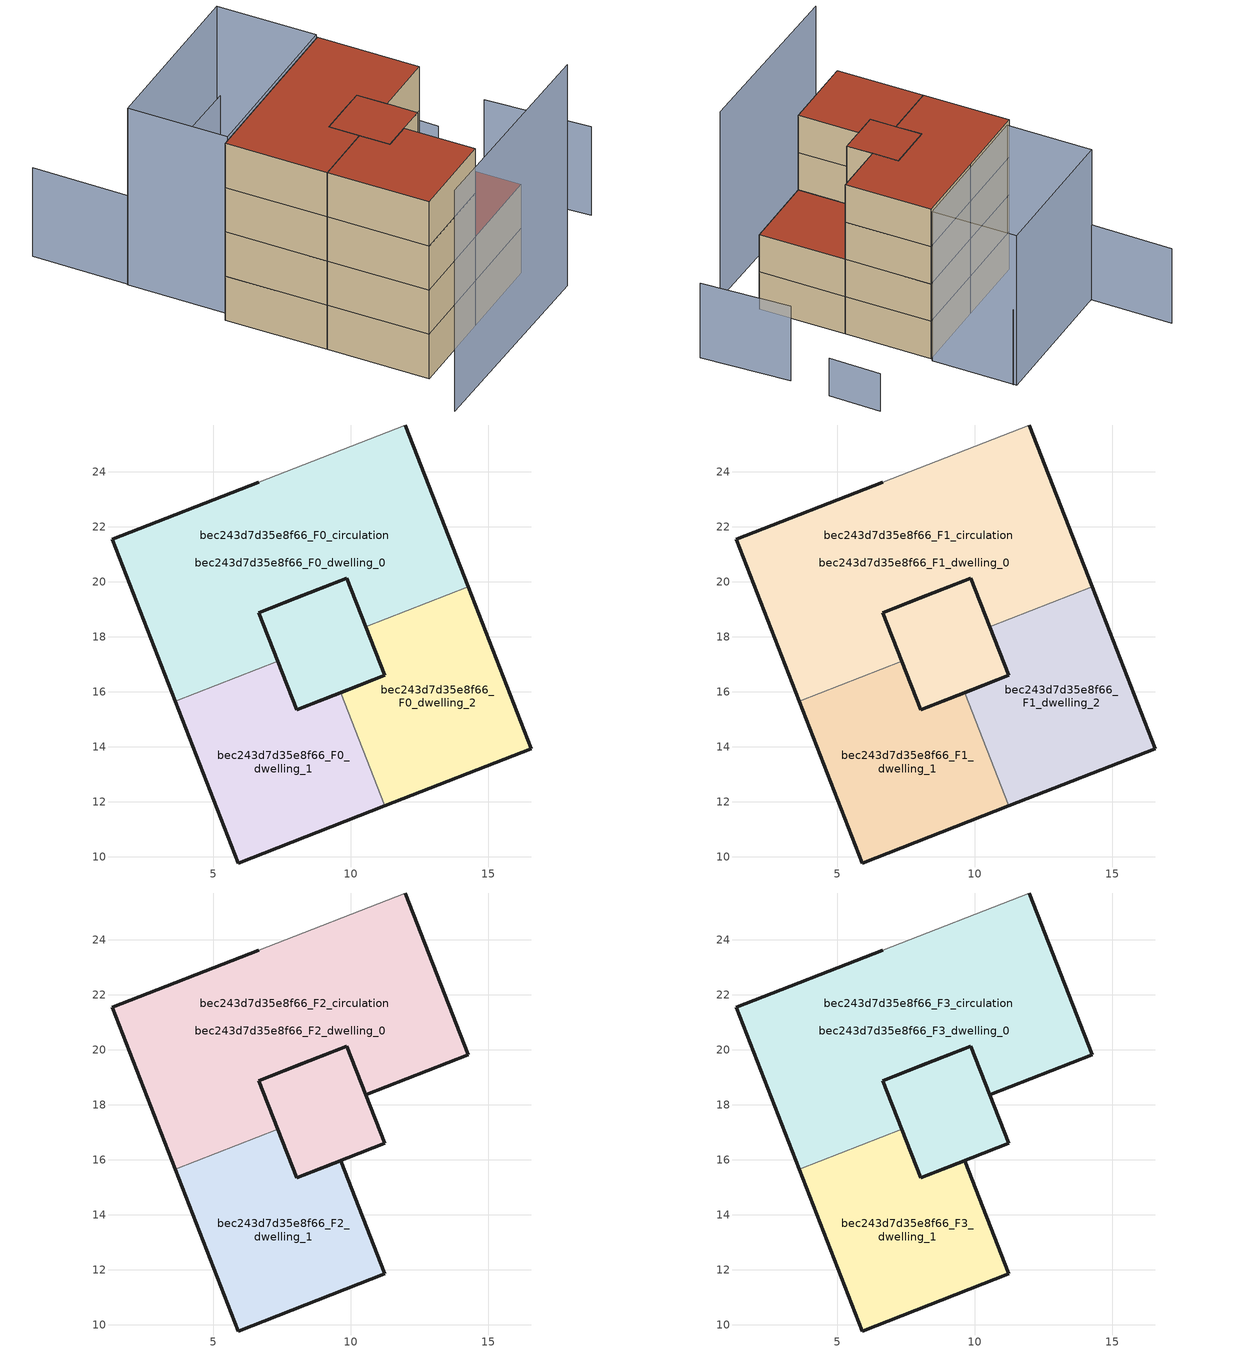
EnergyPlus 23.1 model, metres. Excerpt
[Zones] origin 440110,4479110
bec243d7d35e8f66_F0_dwelling_0
 floor ground (EU_floor_Construction): 9.85,20.13 10.54,18.36 11.23,16.6 8.03,15.35 7.34,17.12 6.65,18.88 8.25,19.51 z0; 11.98,25.71 14.28,19.82 10.54,18.36 9.85,20.13 6.65,18.88 7.34,17.12 3.61,15.66 1.31,21.55 6.65,23.63 z0
 wall outside (EU_wall_Construction): 14.28,19.82 11.98,25.71 / 6.65,23.63 1.31,21.55 3.61,15.66 / 7.34,17.12 6.65,18.88 8.25,19.51 9.85,20.13 10.54,18.36 z0:3
 wall adiabatic (EU_wall_Construction): 11.98,25.71 6.65,23.63 z0:3
 wall to bec243d7d35e8f66_F0_dwelling_2 (EU_wall_Construction): 10.54,18.36 14.28,19.82 z0:3
 wall to bec243d7d35e8f66_F0_dwelling_1 (EU_wall_Construction): 3.61,15.66 7.34,17.12 z0:3
bec243d7d35e8f66_F0_dwelling_1
 floor ground (EU_floor_Construction): 9.63,15.97 11.23,11.85 5.9,9.77 3.61,15.66 7.34,17.12 8.03,15.35 z0
 wall outside (EU_wall_Construction): 3.61,15.66 5.9,9.77 11.23,11.85 / 9.63,15.97 8.03,15.35 7.34,17.12 z0:3
 wall to bec243d7d35e8f66_F0_dwelling_2 (EU_wall_Construction): 11.23,11.85 9.63,15.97 z0:3
bec243d7d35e8f66_F0_dwelling_2
 floor ground (EU_floor_Construction): 14.28,19.82 16.57,13.93 11.23,11.85 9.63,15.97 11.23,16.6 10.54,18.36 z0
 wall outside (EU_wall_Construction): 11.23,11.85 16.57,13.93 14.28,19.82 / 10.54,18.36 11.23,16.6 9.63,15.97 z0:3
bec243d7d35e8f66_F0_circulation
 floor ground (EU_floor_Construction): 9.85,20.13 10.54,18.36 11.23,16.6 8.03,15.35 7.34,17.12 6.65,18.88 8.25,19.51 z0; 11.98,25.71 14.28,19.82 10.54,18.36 9.85,20.13 6.65,18.88 7.34,17.12 3.61,15.66 1.31,21.55 6.65,23.63 z0
 wall outside (EU_wall_Construction): 8.03,15.35 11.23,16.6 9.85,20.13 6.65,18.88 8.03,15.35 z0:3
bec243d7d35e8f66_F1_dwelling_0
 floor outside (EU_floor_Construction): 11.98,25.71 14.28,19.82 10.54,18.36 9.85,20.13 6.65,18.88 7.34,17.12 3.61,15.66 1.31,21.55 6.65,23.63 z3; 9.85,20.13 10.54,18.36 11.23,16.6 8.03,15.35 7.34,17.12 6.65,18.88 8.25,19.51 z3
 wall outside (EU_wall_Construction): 14.28,19.82 11.98,25.71 / 6.65,23.63 1.31,21.55 3.61,15.66 / 7.34,17.12 6.65,18.88 8.25,19.51 9.85,20.13 10.54,18.36 z3:6
 wall adiabatic (EU_wall_Construction): 11.98,25.71 6.65,23.63 z3:6
 wall to bec243d7d35e8f66_F1_dwelling_2 (EU_wall_Construction): 10.54,18.36 14.28,19.82 z3:6
 wall to bec243d7d35e8f66_F1_dwelling_1 (EU_wall_Construction): 3.61,15.66 7.34,17.12 z3:6
bec243d7d35e8f66_F1_dwelling_1
 floor to bec243d7d35e8f66_F0_dwelling_1 (EU_floor_Construction): 9.63,15.97 11.23,11.85 5.9,9.77 3.61,15.66 7.34,17.12 8.03,15.35 z3
 wall outside (EU_wall_Construction): 3.61,15.66 5.9,9.77 11.23,11.85 / 9.63,15.97 8.03,15.35 7.34,17.12 z3:6
 wall to bec243d7d35e8f66_F1_dwelling_2 (EU_wall_Construction): 11.23,11.85 9.63,15.97 z3:6
bec243d7d35e8f66_F1_dwelling_2
 floor to bec243d7d35e8f66_F0_dwelling_2 (EU_floor_Construction): 14.28,19.82 16.57,13.93 11.23,11.85 9.63,15.97 11.23,16.6 10.54,18.36 z3
 wall outside (EU_wall_Construction): 11.23,11.85 16.57,13.93 14.28,19.82 / 10.54,18.36 11.23,16.6 9.63,15.97 z3:6
 roof outside (EU_roof_Construction): 16.57,13.93 14.28,19.82 10.54,18.36 11.23,16.6 9.63,15.97 11.23,11.85 z6
bec243d7d35e8f66_F1_circulation
 floor to bec243d7d35e8f66_F0_circulation (EU_floor_Construction): 11.98,25.71 14.28,19.82 10.54,18.36 9.85,20.13 6.65,18.88 7.34,17.12 3.61,15.66 1.31,21.55 6.65,23.63 z3; 9.85,20.13 10.54,18.36 11.23,16.6 8.03,15.35 7.34,17.12 6.65,18.88 8.25,19.51 z3
 wall outside (EU_wall_Construction): 8.03,15.35 11.23,16.6 9.85,20.13 6.65,18.88 8.03,15.35 z3:6
bec243d7d35e8f66_F2_dwelling_0
 floor outside (EU_floor_Construction): 11.98,25.71 14.28,19.82 10.54,18.36 9.85,20.13 6.65,18.88 7.34,17.12 3.61,15.66 1.31,21.55 6.65,23.63 z6; 9.85,20.13 10.54,18.36 11.23,16.6 8.03,15.35 7.34,17.12 6.65,18.88 8.25,19.51 z6
 wall outside (EU_wall_Construction): 6.65,23.63 1.31,21.55 3.61,15.66 / 7.34,17.12 6.65,18.88 8.25,19.51 9.85,20.13 10.54,18.36 14.28,19.82 11.98,25.71 z6:9
 wall adiabatic (EU_wall_Construction): 11.98,25.71 6.65,23.63 z6:9
 wall to bec243d7d35e8f66_F2_dwelling_1 (EU_wall_Construction): 3.61,15.66 7.34,17.12 z6:9
bec243d7d35e8f66_F2_dwelling_1
 floor to bec243d7d35e8f66_F1_dwelling_1 (EU_floor_Construction): 9.63,15.97 11.23,11.85 5.9,9.77 3.61,15.66 7.34,17.12 8.03,15.35 z6
 wall outside (EU_wall_Construction): 3.61,15.66 5.9,9.77 11.23,11.85 9.63,15.97 8.03,15.35 7.34,17.12 z6:9
bec243d7d35e8f66_F2_circulation
 floor to bec243d7d35e8f66_F1_circulation (EU_floor_Construction): 11.98,25.71 14.28,19.82 10.54,18.36 9.85,20.13 6.65,18.88 7.34,17.12 3.61,15.66 1.31,21.55 6.65,23.63 z6; 9.85,20.13 10.54,18.36 11.23,16.6 8.03,15.35 7.34,17.12 6.65,18.88 8.25,19.51 z6
 wall outside (EU_wall_Construction): 8.03,15.35 11.23,16.6 9.85,20.13 6.65,18.88 8.03,15.35 z6:9
bec243d7d35e8f66_F3_dwelling_0
 floor outside (EU_floor_Construction): 11.98,25.71 14.28,19.82 10.54,18.36 9.85,20.13 6.65,18.88 7.34,17.12 3.61,15.66 1.31,21.55 6.65,23.63 z9; 9.85,20.13 10.54,18.36 11.23,16.6 8.03,15.35 7.34,17.12 6.65,18.88 8.25,19.51 z9
 wall outside (EU_wall_Construction): 6.65,23.63 1.31,21.55 3.61,15.66 / 7.34,17.12 6.65,18.88 8.25,19.51 9.85,20.13 10.54,18.36 14.28,19.82 11.98,25.71 z9:12
 wall adiabatic (EU_wall_Construction): 11.98,25.71 6.65,23.63 z9:12
 wall to bec243d7d35e8f66_F3_dwelling_1 (EU_wall_Construction): 3.61,15.66 7.34,17.12 z9:12
 roof outside (EU_roof_Construction): 14.28,19.82 11.98,25.71 6.65,23.63 1.31,21.55 3.61,15.66 7.34,17.12 6.65,18.88 9.85,20.13 10.54,18.36 z12; 11.23,16.6 10.54,18.36 9.85,20.13 8.25,19.51 6.65,18.88 7.34,17.12 8.03,15.35 z12
bec243d7d35e8f66_F3_dwelling_1
 floor to bec243d7d35e8f66_F2_dwelling_1 (EU_floor_Construction): 9.63,15.97 11.23,11.85 5.9,9.77 3.61,15.66 7.34,17.12 8.03,15.35 z9
 wall outside (EU_wall_Construction): 3.61,15.66 5.9,9.77 11.23,11.85 9.63,15.97 8.03,15.35 7.34,17.12 z9:12
 roof outside (EU_roof_Construction): 11.23,11.85 9.63,15.97 8.03,15.35 7.34,17.12 3.61,15.66 5.9,9.77 z12
bec243d7d35e8f66_F3_circulation
 floor to bec243d7d35e8f66_F2_circulation (EU_floor_Construction): 11.98,25.71 14.28,19.82 10.54,18.36 9.85,20.13 6.65,18.88 7.34,17.12 3.61,15.66 1.31,21.55 6.65,23.63 z9; 9.85,20.13 10.54,18.36 11.23,16.6 8.03,15.35 7.34,17.12 6.65,18.88 8.25,19.51 z9
 wall outside (EU_wall_Construction): 8.03,15.35 11.23,16.6 9.85,20.13 6.65,18.88 8.03,15.35 z9:12
 roof outside (EU_roof_Construction): 14.28,19.82 11.98,25.71 6.65,23.63 1.31,21.55 3.61,15.66 7.34,17.12 6.65,18.88 9.85,20.13 10.54,18.36 z12; 11.23,16.6 10.54,18.36 9.85,20.13 8.25,19.51 6.65,18.88 7.34,17.12 8.03,15.35 z12
shading: 4.86,6.5 17.63,11.27 z0:15; 23.19,15.44 20.53,21.35 / 9.99,31.52 -0.33,27.66 / -0.33,27.66 -2.44,33.33 z0:6; 12.11,25.94 1.82,21.94 / 1.82,21.94 -0.43,27.73 / -0.43,27.73 9.87,31.73 / 9.87,31.73 12.11,25.94 z0:12; 19.8,24.32 18.5,27.89 z0:3
[Building]
EU S2 Campaign: North Axis=0; Terrain=City; Solar Distribution=FullExterior
[Site:Location]
Madrid: Latitude=40.5; Longitude=-3.5; Time Zone=1; Elevation=609
[SizingPeriod:WeatherFileDays]
AnnualSizingPeriod: Begin Month=1; Begin Day of Month=1; End Month=12; End Day of Month=31; Day of Week for Start Day=Monday; Use Weather File Daylight Saving Period=No; Use Weather File Rain and Snow Indicators=No
[MATERIAL]
EU_InternalMass_Material: Roughness=MediumRough; Thickness=0.1; Conductivity=1; Density=1800; Specific Heat=900; Thermal Absorptance=0.9; Solar Absorptance=0.7; Visible Absorptance=0.7
[MATERIAL:NOMASS] Roughness=MediumRough; Thermal Absorptance=0.9; Solar Absorptance=0.7; Visible Absorptance=0.7
Name | Thermal Resistance
EU_wall_NoMass | 1.60022
EU_roof_NoMass | 1.57597
EU_floor_NoMass | 0.470652
[CONSTRUCTION]
EU_wall_Construction: EU_wall_NoMass
EU_roof_Construction: EU_roof_NoMass
EU_floor_Construction: EU_floor_NoMass
EU_InternalMass_Construction: EU_InternalMass_Material
[ZONE] Type=1; Multiplier=1; Ceiling Height=autocalculate; Floor Area=autocalculate; Part of Total Floor Area=Yes
Name | Volume
bec243d7d35e8f66_F0_dwelling_0; bec243d7d35e8f66_F1_dwelling_0; bec243d7d35e8f66_F2_dwelling_0; bec243d7d35e8f66_F3_dwelling_0; bec243d7d35e8f66_F0_circulation; bec243d7d35e8f66_F1_circulation; bec243d7d35e8f66_F2_circulation; bec243d7d35e8f66_F3_circulation | 236.698
bec243d7d35e8f66_F0_dwelling_1 | 98.8059
bec243d7d35e8f66_F1_dwelling_1; bec243d7d35e8f66_F2_dwelling_1; bec243d7d35e8f66_F3_dwelling_1 | 98.8063
bec243d7d35e8f66_F0_dwelling_2 | 98.8055
bec243d7d35e8f66_F1_dwelling_2 | 98.8052
[INTERNALMASS] Construction=EU_InternalMass_Construction
Name | Zone or ZoneList | Surface Area
bec243d7d35e8f66_F0_dwelling_0_EU_InternalMass | bec243d7d35e8f66_F0_dwelling_0 | 65.8702
bec243d7d35e8f66_F0_dwelling_1_EU_InternalMass | bec243d7d35e8f66_F0_dwelling_1 | 32.9351
bec243d7d35e8f66_F0_dwelling_2_EU_InternalMass | bec243d7d35e8f66_F0_dwelling_2 | 32.9351
bec243d7d35e8f66_F1_dwelling_0_EU_InternalMass | bec243d7d35e8f66_F1_dwelling_0 | 65.8702
bec243d7d35e8f66_F1_dwelling_1_EU_InternalMass | bec243d7d35e8f66_F1_dwelling_1 | 32.9351
bec243d7d35e8f66_F1_dwelling_2_EU_InternalMass | bec243d7d35e8f66_F1_dwelling_2 | 32.9351
bec243d7d35e8f66_F2_dwelling_0_EU_InternalMass | bec243d7d35e8f66_F2_dwelling_0 | 65.8702
bec243d7d35e8f66_F2_dwelling_1_EU_InternalMass | bec243d7d35e8f66_F2_dwelling_1 | 65.8702
bec243d7d35e8f66_F3_dwelling_0_EU_InternalMass | bec243d7d35e8f66_F3_dwelling_0 | 65.8702
bec243d7d35e8f66_F3_dwelling_1_EU_InternalMass | bec243d7d35e8f66_F3_dwelling_1 | 65.8702
[OTHEREQUIPMENT] Fuel Type=Electricity; Design Level Calculation Method=Watts/Area; Power per Zone Floor Area=1; Fraction Latent=0; Fraction Radiant=0; Fraction Lost=0; Carbon Dioxide Generation Rate=0; EndUse Subcategory=EU_Step8_InternalGains
Name | Zone or ZoneList or Space or SpaceList | Schedule
EU_Step8_InternalGain_bec243d7d35e8f66_F0_dwelling_0_f000 | bec243d7d35e8f66_F0_dwelling_0 | EU_Step8_GainSchedule_bec243d7d35e8f66_F0_dwelling_0_f000
EU_Step8_InternalGain_bec243d7d35e8f66_F0_dwelling_1_f000 | bec243d7d35e8f66_F0_dwelling_1 | EU_Step8_GainSchedule_bec243d7d35e8f66_F0_dwelling_1_f000
EU_Step8_InternalGain_bec243d7d35e8f66_F0_dwelling_2_f000 | bec243d7d35e8f66_F0_dwelling_2 | EU_Step8_GainSchedule_bec243d7d35e8f66_F0_dwelling_2_f000
EU_Step8_InternalGain_bec243d7d35e8f66_F1_dwelling_0_f000 | bec243d7d35e8f66_F1_dwelling_0 | EU_Step8_GainSchedule_bec243d7d35e8f66_F1_dwelling_0_f000
EU_Step8_InternalGain_bec243d7d35e8f66_F1_dwelling_1_f000 | bec243d7d35e8f66_F1_dwelling_1 | EU_Step8_GainSchedule_bec243d7d35e8f66_F1_dwelling_1_f000
EU_Step8_InternalGain_bec243d7d35e8f66_F1_dwelling_2_f000 | bec243d7d35e8f66_F1_dwelling_2 | EU_Step8_GainSchedule_bec243d7d35e8f66_F1_dwelling_2_f000
EU_Step8_InternalGain_bec243d7d35e8f66_F2_dwelling_0_f000 | bec243d7d35e8f66_F2_dwelling_0 | EU_Step8_GainSchedule_bec243d7d35e8f66_F2_dwelling_0_f000
EU_Step8_InternalGain_bec243d7d35e8f66_F2_dwelling_1_f000 | bec243d7d35e8f66_F2_dwelling_1 | EU_Step8_GainSchedule_bec243d7d35e8f66_F2_dwelling_1_f000
EU_Step8_InternalGain_bec243d7d35e8f66_F3_dwelling_0_f000 | bec243d7d35e8f66_F3_dwelling_0 | EU_Step8_GainSchedule_bec243d7d35e8f66_F3_dwelling_0_f000
EU_Step8_InternalGain_bec243d7d35e8f66_F3_dwelling_1_f000 | bec243d7d35e8f66_F3_dwelling_1 | EU_Step8_GainSchedule_bec243d7d35e8f66_F3_dwelling_1_f000
[ZONEINFILTRATION:DESIGNFLOWRATE] Schedule=EU_AlwaysOn; Design Flow Rate Calculation Method=Flow/Area; Flow Rate per Floor Area=0.0005; Constant Term Coefficient=1; Temperature Term Coefficient=0; Velocity Term Coefficient=0; Velocity Squared Term Coefficient=0
Name | Zone or ZoneList or Space or SpaceList
EU_Circulation_Infiltration_bec243d7d35e8f66_F0_circulation | bec243d7d35e8f66_F0_circulation
EU_Circulation_Infiltration_bec243d7d35e8f66_F1_circulation | bec243d7d35e8f66_F1_circulation
EU_Circulation_Infiltration_bec243d7d35e8f66_F2_circulation | bec243d7d35e8f66_F2_circulation
EU_Circulation_Infiltration_bec243d7d35e8f66_F3_circulation | bec243d7d35e8f66_F3_circulation
[ZONEVENTILATION:DESIGNFLOWRATE] Schedule=EU_AlwaysOn; Design Flow Rate Calculation Method=AirChanges/Hour; Air Changes per Hour=0.480704; Ventilation Type=Natural; Fan Pressure Rise=0; Fan Total Efficiency=1; Constant Term Coefficient=1; Temperature Term Coefficient=0; Velocity Term Coefficient=0; Velocity Squared Term Coefficient=0; Minimum Indoor Temperature=-100; Maximum Indoor Temperature=100; Delta Temperature=-100; Minimum Outdoor Temperature=-100; Maximum Outdoor Temperature=100; Maximum Wind Speed=40
Name | Zone or ZoneList or Space or SpaceList
EU_ConstantAir_bec243d7d35e8f66_F0_dwelling_0 | bec243d7d35e8f66_F0_dwelling_0
EU_ConstantAir_bec243d7d35e8f66_F0_dwelling_1 | bec243d7d35e8f66_F0_dwelling_1
EU_ConstantAir_bec243d7d35e8f66_F0_dwelling_2 | bec243d7d35e8f66_F0_dwelling_2
EU_ConstantAir_bec243d7d35e8f66_F1_dwelling_0 | bec243d7d35e8f66_F1_dwelling_0
EU_ConstantAir_bec243d7d35e8f66_F1_dwelling_1 | bec243d7d35e8f66_F1_dwelling_1
EU_ConstantAir_bec243d7d35e8f66_F1_dwelling_2 | bec243d7d35e8f66_F1_dwelling_2
EU_ConstantAir_bec243d7d35e8f66_F2_dwelling_0 | bec243d7d35e8f66_F2_dwelling_0
EU_ConstantAir_bec243d7d35e8f66_F2_dwelling_1 | bec243d7d35e8f66_F2_dwelling_1
EU_ConstantAir_bec243d7d35e8f66_F3_dwelling_0 | bec243d7d35e8f66_F3_dwelling_0
EU_ConstantAir_bec243d7d35e8f66_F3_dwelling_1 | bec243d7d35e8f66_F3_dwelling_1
[HVACTEMPLATE:THERMOSTAT] Constant Heating Setpoint=20; Constant Cooling Setpoint=50
EU_HeatOnly_bec243d7d35e8f66_F0_dwelling_0; EU_HeatOnly_bec243d7d35e8f66_F0_dwelling_1; EU_HeatOnly_bec243d7d35e8f66_F0_dwelling_2; EU_HeatOnly_bec243d7d35e8f66_F1_dwelling_0; EU_HeatOnly_bec243d7d35e8f66_F1_dwelling_1; EU_HeatOnly_bec243d7d35e8f66_F1_dwelling_2; EU_HeatOnly_bec243d7d35e8f66_F2_dwelling_0; EU_HeatOnly_bec243d7d35e8f66_F2_dwelling_1; EU_HeatOnly_bec243d7d35e8f66_F3_dwelling_0; EU_HeatOnly_bec243d7d35e8f66_F3_dwelling_1
[HVACTEMPLATE:ZONE:IDEALLOADSAIRSYSTEM] System Availability Schedule=EU_AlwaysOn; Maximum Heating Supply Air Temperature=50; Minimum Cooling Supply Air Temperature=13; Maximum Heating Supply Air Humidity Ratio=0.0156; Minimum Cooling Supply Air Humidity Ratio=0.0077; Heating Limit=NoLimit; Cooling Limit=NoLimit; Heating Availability Schedule=EU_AlwaysOn; Cooling Availability Schedule=EU_CoolingOff; Dehumidification Control Type=ConstantSensibleHeatRatio; Cooling Sensible Heat Ratio=0.7; Dehumidification Setpoint=60; Humidification Control Type=None; Humidification Setpoint=30; Outdoor Air Method=None; Outdoor Air Flow Rate per Person=0.00944; Outdoor Air Flow Rate per Zone Floor Area=0; Outdoor Air Flow Rate per Zone=0; Demand Controlled Ventilation Type=None; Outdoor Air Economizer Type=NoEconomizer; Heat Recovery Type=None; Sensible Heat Recovery Effectiveness=0.7; Latent Heat Recovery Effectiveness=0.65
Name | Template Thermostat
bec243d7d35e8f66_F0_dwelling_0 | EU_HeatOnly_bec243d7d35e8f66_F0_dwelling_0
bec243d7d35e8f66_F0_dwelling_1 | EU_HeatOnly_bec243d7d35e8f66_F0_dwelling_1
bec243d7d35e8f66_F0_dwelling_2 | EU_HeatOnly_bec243d7d35e8f66_F0_dwelling_2
bec243d7d35e8f66_F1_dwelling_0 | EU_HeatOnly_bec243d7d35e8f66_F1_dwelling_0
bec243d7d35e8f66_F1_dwelling_1 | EU_HeatOnly_bec243d7d35e8f66_F1_dwelling_1
bec243d7d35e8f66_F1_dwelling_2 | EU_HeatOnly_bec243d7d35e8f66_F1_dwelling_2
bec243d7d35e8f66_F2_dwelling_0 | EU_HeatOnly_bec243d7d35e8f66_F2_dwelling_0
bec243d7d35e8f66_F2_dwelling_1 | EU_HeatOnly_bec243d7d35e8f66_F2_dwelling_1
bec243d7d35e8f66_F3_dwelling_0 | EU_HeatOnly_bec243d7d35e8f66_F3_dwelling_0
bec243d7d35e8f66_F3_dwelling_1 | EU_HeatOnly_bec243d7d35e8f66_F3_dwelling_1
[SIZING:ZONE] Zone Cooling Design Supply Air Temperature Input Method=SupplyAirTemperature; Zone Cooling Design Supply Air Temperature=13; Zone Heating Design Supply Air Temperature Input Method=SupplyAirTemperature; Zone Heating Design Supply Air Temperature=50; Zone Cooling Design Supply Air Humidity Ratio=0.008; Zone Heating Design Supply Air Humidity Ratio=0.008; Cooling Design Air Flow Method=DesignDay; Cooling Design Air Flow Rate=0; Cooling Minimum Air Flow per Zone Floor Area=0.000762; Cooling Minimum Air Flow=0; Cooling Minimum Air Flow Fraction=0.2; Heating Design Air Flow Method=DesignDay; Heating Design Air Flow Rate=0; Heating Maximum Air Flow per Zone Floor Area=0.002032; Heating Maximum Air Flow=0.141576; Heating Maximum Air Flow Fraction=0.3; Account for Dedicated Outdoor Air System=No; Dedicated Outdoor Air System Control Strategy=NeutralSupplyAir; Dedicated Outdoor Air Low Setpoint Temperature for Design=autosize; Dedicated Outdoor Air High Setpoint Temperature for Design=autosize; Zone Load Sizing Method=Sensible Load Only No Latent Load; Zone Latent Cooling Design Supply Air Humidity Ratio Input Method=HumidityRatioDifference; Zone Cooling Design Supply Air Humidity Ratio Difference=0.005; Zone Latent Heating Design Supply Air Humidity Ratio Input Method=HumidityRatioDifference; Zone Humidification Design Supply Air Humidity Ratio Difference=0.005
bec243d7d35e8f66_F0_dwelling_0; bec243d7d35e8f66_F0_dwelling_1; bec243d7d35e8f66_F0_dwelling_2; bec243d7d35e8f66_F1_dwelling_0; bec243d7d35e8f66_F1_dwelling_1; bec243d7d35e8f66_F1_dwelling_2; bec243d7d35e8f66_F2_dwelling_0; bec243d7d35e8f66_F2_dwelling_1; bec243d7d35e8f66_F3_dwelling_0; bec243d7d35e8f66_F3_dwelling_1
[SCHEDULE:CONSTANT]
Name | Hourly Value
EU_AlwaysOn | 1
EU_CoolingOff | 0
[SCHEDULE:FILE] Column Number=1; Rows to Skip at Top=0; Number of Hours of Data=8760; Column Separator=Comma; Interpolate to Timestep=No; Minutes per Item=60; Adjust Schedule for Daylight Savings=Yes
Name | File
EU_Step8_GainSchedule_bec243d7d35e8f66_F0_dwelling_0_f000 | ../../schedules/bec243d7d35e8f66/bec243d7d35e8f66_F0_dwelling_0_f000_gain.csv
EU_Step8_GainSchedule_bec243d7d35e8f66_F0_dwelling_1_f000 | ../../schedules/bec243d7d35e8f66/bec243d7d35e8f66_F0_dwelling_1_f000_gain.csv
EU_Step8_GainSchedule_bec243d7d35e8f66_F0_dwelling_2_f000 | ../../schedules/bec243d7d35e8f66/bec243d7d35e8f66_F0_dwelling_2_f000_gain.csv
EU_Step8_GainSchedule_bec243d7d35e8f66_F1_dwelling_0_f000 | ../../schedules/bec243d7d35e8f66/bec243d7d35e8f66_F1_dwelling_0_f000_gain.csv
EU_Step8_GainSchedule_bec243d7d35e8f66_F1_dwelling_1_f000 | ../../schedules/bec243d7d35e8f66/bec243d7d35e8f66_F1_dwelling_1_f000_gain.csv
EU_Step8_GainSchedule_bec243d7d35e8f66_F1_dwelling_2_f000 | ../../schedules/bec243d7d35e8f66/bec243d7d35e8f66_F1_dwelling_2_f000_gain.csv
EU_Step8_GainSchedule_bec243d7d35e8f66_F2_dwelling_0_f000 | ../../schedules/bec243d7d35e8f66/bec243d7d35e8f66_F2_dwelling_0_f000_gain.csv
EU_Step8_GainSchedule_bec243d7d35e8f66_F2_dwelling_1_f000 | ../../schedules/bec243d7d35e8f66/bec243d7d35e8f66_F2_dwelling_1_f000_gain.csv
EU_Step8_GainSchedule_bec243d7d35e8f66_F3_dwelling_0_f000 | ../../schedules/bec243d7d35e8f66/bec243d7d35e8f66_F3_dwelling_0_f000_gain.csv
EU_Step8_GainSchedule_bec243d7d35e8f66_F3_dwelling_1_f000 | ../../schedules/bec243d7d35e8f66/bec243d7d35e8f66_F3_dwelling_1_f000_gain.csv
